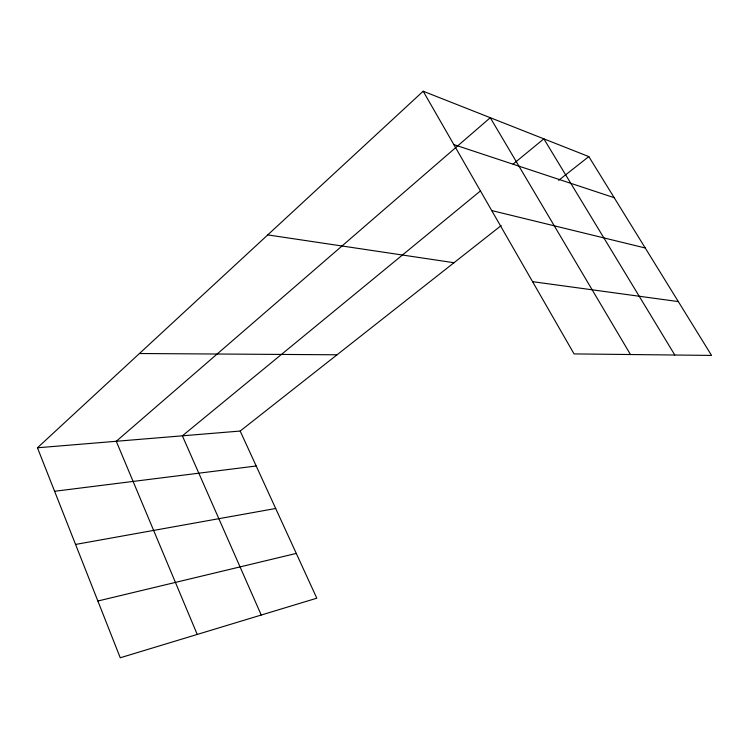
<?xml version="1.0" encoding="UTF-8"?>
<svg xmlns="http://www.w3.org/2000/svg" width="749" height="749" viewBox="0 0 749 749"><rect width="100%" height="100%" fill="white"/><g stroke="black" fill="none" stroke-linecap="round" stroke-linejoin="round"><path stroke-width="1.12" d="M37.45 447.79L240.176 431.049L316.808 598.198L120.243 657.772L37.45 447.79L423.185 91.228L588.817 156.588L711.55 355.419L574.062 353.912L423.185 91.228M480.605 190.808L182.372 435.824L261.242 615.041M513.131 164.078L543.849 138.837L674.812 355.017M240.176 431.049L501.184 225.571M558.651 180.331L588.817 156.588M97.866 601.016L296.276 553.417M75.555 544.439L275.679 508.487M54.593 491.278L256.205 466M139.436 353.519L337.05 354.792M532.558 281.661L678.322 301.585M267.749 234.905L453.997 262.721M491.728 210.563L645.235 247.985M453.838 144.604L614.189 197.689M630.471 354.53L490.277 117.705L116.273 441.283L197.23 634.44"/></g></svg>
